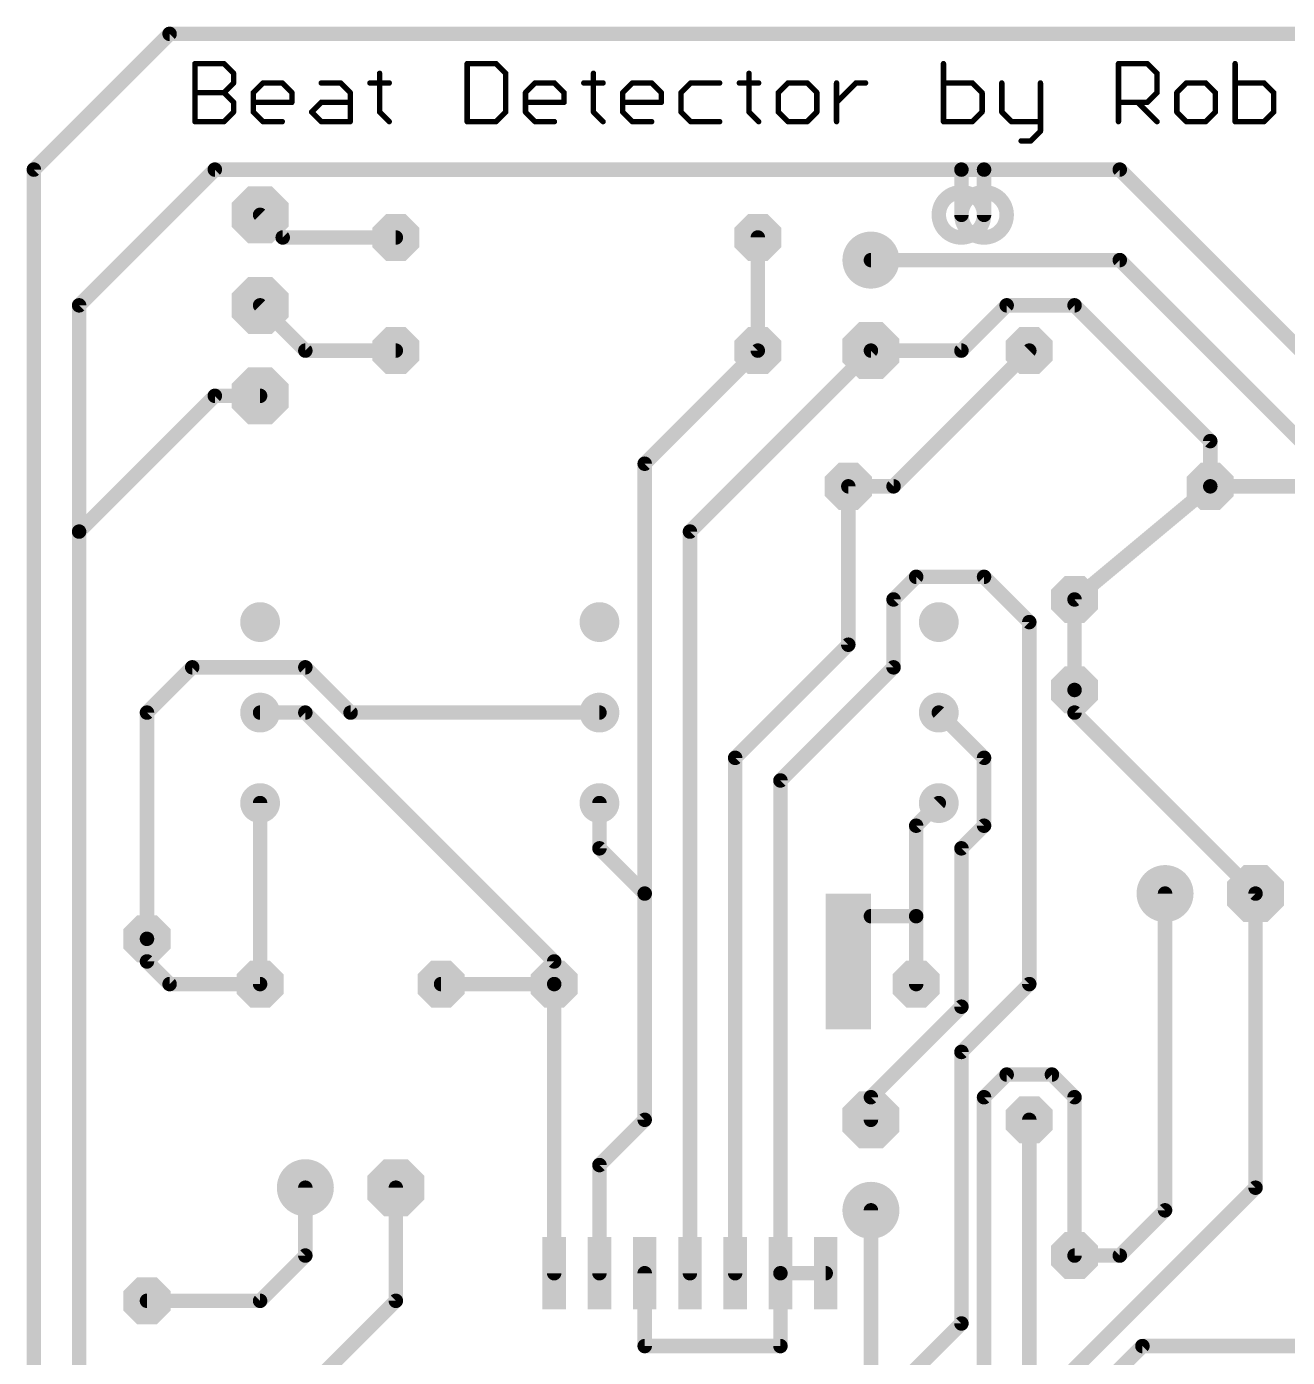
# Model space of a CAD drawing. Extents: x 30.3 to 96.7, y 25.2 to 89.1.
# Drawn here: x 30.28 to 65.66, y 51.75 to 89.1 of the extents above; entities that cross this region are included whole.
import ezdxf

# ---------------------------------------------------------------- set-up
doc = ezdxf.new("R2010")
doc.units = 0
doc.layers.add('1', color=14, linetype='CONTINUOUS')
doc.layers.add('17', color=94, linetype='CONTINUOUS')

# ---------------------------------------------------------------- blocks, each defined once
blk = doc.blocks.new('RECT')
blk.add_solid([(-0.5, -0.5), (0.5, -0.5), (-0.5, 0.5), (0.5, 0.5)])
blk = doc.blocks.new('ROUNDP')
at = {"const_width": 0.5}
blk.add_lwpolyline([(0, -0.25, 1), (0, 0.25, 1), (0, -0.25)], format="xyb", dxfattribs=at)
blk = doc.blocks.new('OCTAGONP')
at = {"const_width": 0.5}
blk.add_lwpolyline([(-0.25, -0.1036), (-0.25, 0.1036), (-0.1036, 0.25), (0.1036, 0.25), (0.25, 0.1036), (0.25, -0.1036), (0.1036, -0.25), (-0.1036, -0.25), (-0.25, -0.1036), (-0.25, 0.1036)], dxfattribs=at)

msp = doc.modelspace()

# ---------------------------------------------------------------- linework, layer by layer
at = {"layer": '1'}
for points, const_width in [([(30.48, 85.09), (34.29, 88.9)], 0.4064), ([(73.66, 88.9), (34.29, 88.9)], 0.4064), ([(35.0012, 86.4362), (35.0012, 88.0632)], 0.1524), ([(35.0012, 88.0632), (35.8147, 88.0632)], 0.1524), ([(35.8147, 88.0632), (36.0859, 87.792)], 0.1524), ([(36.0859, 87.792), (36.0859, 87.5209)], 0.1524), ([(40.1838, 87.792), (40.1838, 86.7074)], 0.1524), ([(42.6413, 88.0632), (42.6413, 86.4362)], 0.1524), ([(43.4548, 88.0632), (42.6413, 88.0632)], 0.1524), ([(43.7259, 87.792), (43.4548, 88.0632)], 0.1524), ([(43.7259, 86.7074), (43.7259, 87.792)], 0.1524), ([(46.1867, 87.792), (46.1867, 86.7074)], 0.1524), ([(50.5525, 87.792), (50.5525, 86.7074)], 0.1524), ([(56.0114, 88.0632), (56.0114, 86.4362)], 0.1524), ([(60.9228, 86.4362), (60.9228, 88.0632)], 0.1524), ([(60.9228, 88.0632), (61.7363, 88.0632)], 0.1524), ([(61.7363, 88.0632), (62.0075, 87.792)], 0.1524), ([(62.0075, 87.792), (62.0075, 87.2497)], 0.1524), ([(64.1972, 88.0632), (64.1972, 86.4362)], 0.1524), ([(36.0859, 87.5209), (35.8147, 87.2497)], 0.1524), ([(36.6384, 87.2497), (36.9095, 87.5209)], 0.1524), ([(36.9095, 87.5209), (37.4519, 87.5209)], 0.1524), ([(37.4519, 87.5209), (37.723, 87.2497)], 0.1524), ([(38.5467, 87.5209), (39.089, 87.5209)], 0.1524), ([(39.089, 87.5209), (39.3602, 87.2497)], 0.1524), ([(39.9127, 87.5209), (40.455, 87.5209)], 0.1524), ([(44.2784, 87.2497), (44.5496, 87.5209)], 0.1524), ([(44.5496, 87.5209), (45.0919, 87.5209)], 0.1524), ([(45.0919, 87.5209), (45.3631, 87.2497)], 0.1524), ([(45.9156, 87.5209), (46.4579, 87.5209)], 0.1524), ([(47.007, 87.2497), (47.2782, 87.5209)], 0.1524), ([(47.2782, 87.5209), (47.8205, 87.5209)], 0.1524), ([(47.8205, 87.5209), (48.0917, 87.2497)], 0.1524), ([(48.9153, 87.5209), (48.6442, 87.2497)], 0.1524), ([(49.7288, 87.5209), (48.9153, 87.5209)], 0.1524), ([(50.2813, 87.5209), (50.8237, 87.5209)], 0.1524), ([(51.6439, 87.5209), (51.3728, 87.2497)], 0.1524), ([(52.1863, 87.5209), (51.6439, 87.5209)], 0.1524), ([(52.4574, 87.2497), (52.1863, 87.5209)], 0.1524), ([(53.0099, 86.4362), (53.0099, 87.5209)], 0.1524), ([(53.0099, 86.9785), (53.5522, 87.5209)], 0.1524), ([(53.5522, 87.5209), (53.8234, 87.5209)], 0.1524), ([(56.8249, 87.5209), (56.0114, 87.5209)], 0.1524), ([(57.096, 87.2497), (56.8249, 87.5209)], 0.1524), ([(57.6485, 87.5209), (57.6485, 86.7074)], 0.1524), ([(58.7332, 87.5209), (58.7332, 86.165)], 0.1524), ([(62.8312, 87.5209), (62.56, 87.2497)], 0.1524), ([(63.3735, 87.5209), (62.8312, 87.5209)], 0.1524), ([(63.6447, 87.2497), (63.3735, 87.5209)], 0.1524), ([(65.0106, 87.5209), (64.1972, 87.5209)], 0.1524), ([(65.2818, 87.2497), (65.0106, 87.5209)], 0.1524), ([(35.0012, 87.2497), (35.8147, 87.2497)], 0.1524), ([(35.8147, 87.2497), (36.0859, 86.9785)], 0.1524), ([(36.0859, 86.9785), (36.0859, 86.7074)], 0.1524), ([(36.6384, 86.7074), (36.6384, 87.2497)], 0.1524), ([(37.723, 86.9785), (36.6384, 86.9785)], 0.1524), ([(37.723, 87.2497), (37.723, 86.9785)], 0.1524), ([(38.2755, 86.7074), (38.5467, 86.9785)], 0.1524), ([(38.5467, 86.9785), (39.3602, 86.9785)], 0.1524), ([(39.3602, 87.2497), (39.3602, 86.4362)], 0.1524), ([(44.2784, 86.7074), (44.2784, 87.2497)], 0.1524), ([(45.3631, 86.9785), (44.2784, 86.9785)], 0.1524), ([(45.3631, 87.2497), (45.3631, 86.9785)], 0.1524), ([(47.007, 86.7074), (47.007, 87.2497)], 0.1524), ([(48.0917, 86.9785), (47.007, 86.9785)], 0.1524), ([(48.0917, 87.2497), (48.0917, 86.9785)], 0.1524), ([(48.6442, 87.2497), (48.6442, 86.7074)], 0.1524), ([(51.3728, 87.2497), (51.3728, 86.7074)], 0.1524), ([(52.4574, 86.7074), (52.4574, 87.2497)], 0.1524), ([(57.096, 86.7074), (57.096, 87.2497)], 0.1524), ([(61.7363, 86.9785), (60.9228, 86.9785)], 0.1524), ([(61.4652, 86.9785), (62.0075, 86.4362)], 0.1524), ([(62.0075, 87.2497), (61.7363, 86.9785)], 0.1524), ([(62.56, 87.2497), (62.56, 86.7074)], 0.1524), ([(63.6447, 86.7074), (63.6447, 87.2497)], 0.1524), ([(65.2818, 86.7074), (65.2818, 87.2497)], 0.1524), ([(36.0859, 86.7074), (35.8147, 86.4362)], 0.1524), ([(36.9095, 86.4362), (36.6384, 86.7074)], 0.1524), ([(38.5467, 86.4362), (38.2755, 86.7074)], 0.1524), ([(40.1838, 86.7074), (40.455, 86.4362)], 0.1524), ([(43.4548, 86.4362), (43.7259, 86.7074)], 0.1524), ([(44.5496, 86.4362), (44.2784, 86.7074)], 0.1524), ([(46.1867, 86.7074), (46.4579, 86.4362)], 0.1524), ([(47.2782, 86.4362), (47.007, 86.7074)], 0.1524), ([(48.6442, 86.7074), (48.9153, 86.4362)], 0.1524), ([(50.5525, 86.7074), (50.8237, 86.4362)], 0.1524), ([(51.3728, 86.7074), (51.6439, 86.4362)], 0.1524), ([(52.1863, 86.4362), (52.4574, 86.7074)], 0.1524), ([(56.8249, 86.4362), (57.096, 86.7074)], 0.1524), ([(57.6485, 86.7074), (57.9197, 86.4362)], 0.1524), ([(62.56, 86.7074), (62.8312, 86.4362)], 0.1524), ([(63.3735, 86.4362), (63.6447, 86.7074)], 0.1524), ([(65.0106, 86.4362), (65.2818, 86.7074)], 0.1524), ([(35.8147, 86.4362), (35.0012, 86.4362)], 0.1524), ([(37.4519, 86.4362), (36.9095, 86.4362)], 0.1524), ([(39.3602, 86.4362), (38.5467, 86.4362)], 0.1524), ([(42.6413, 86.4362), (43.4548, 86.4362)], 0.1524), ([(45.0919, 86.4362), (44.5496, 86.4362)], 0.1524), ([(47.8205, 86.4362), (47.2782, 86.4362)], 0.1524), ([(48.9153, 86.4362), (49.7288, 86.4362)], 0.1524), ([(51.6439, 86.4362), (52.1863, 86.4362)], 0.1524), ([(56.0114, 86.4362), (56.8249, 86.4362)], 0.1524), ([(57.9197, 86.4362), (58.7332, 86.4362)], 0.1524), ([(62.8312, 86.4362), (63.3735, 86.4362)], 0.1524), ([(64.1972, 86.4362), (65.0106, 86.4362)], 0.1524), ([(58.462, 85.8939), (58.1909, 85.8939)], 0.1524), ([(58.7332, 86.165), (58.462, 85.8939)], 0.1524), ([(30.48, 28.575), (30.48, 85.09)], 0.4064), ([(31.75, 81.28), (35.56, 85.09)], 0.4064), ([(35.56, 85.09), (56.515, 85.09)], 0.4064), ([(56.515, 85.09), (57.15, 85.09)], 0.4064), ([(56.515, 85.09), (56.515, 83.82)], 0.4064), ([(57.15, 85.09), (60.96, 85.09)], 0.4064), ([(57.15, 85.09), (57.15, 83.82)], 0.4064), ([(60.96, 85.09), (67.31, 78.74)], 0.4064), ([(37.465, 83.185), (36.83, 83.82)], 0.4064), ([(40.64, 83.185), (37.465, 83.185)], 0.4064), ([(50.8, 83.185), (50.8, 80.01)], 0.4064), ([(53.975, 82.55), (60.96, 82.55)], 0.4064), ([(60.96, 82.55), (66.04, 77.47)], 0.4064), ([(31.75, 74.93), (31.75, 81.28)], 0.4064), ([(38.1, 80.01), (36.83, 81.28)], 0.4064), ([(56.515, 80.01), (57.785, 81.28)], 0.4064), ([(57.785, 81.28), (59.69, 81.28)], 0.4064), ([(59.69, 81.28), (63.5, 77.47)], 0.4064), ([(40.64, 80.01), (38.1, 80.01)], 0.4064), ([(47.625, 76.835), (50.8, 80.01)], 0.4064), ([(53.975, 80.01), (48.895, 74.93)], 0.4064), ([(53.975, 80.01), (56.515, 80.01)], 0.4064), ([(58.42, 80.01), (54.61, 76.2)], 0.4064), ([(35.56, 78.74), (31.75, 74.93)], 0.4064), ([(36.83, 78.74), (35.56, 78.74)], 0.4064), ([(63.5, 77.47), (63.5, 76.2)], 0.4064), ([(47.625, 64.77), (47.625, 76.835)], 0.4064), ([(53.34, 76.2), (53.34, 71.755)], 0.4064), ([(54.61, 76.2), (53.34, 76.2)], 0.4064), ([(63.5, 76.2), (59.69, 73.025)], 0.4064), ([(71.12, 76.2), (63.5, 76.2)], 0.4064), ([(31.75, 48.26), (31.75, 74.93)], 0.4064), ([(48.895, 54.1147), (48.895, 74.93)], 0.4064), ([(55.245, 73.66), (54.61, 73.025)], 0.4064), ([(57.15, 73.66), (55.245, 73.66)], 0.4064), ([(58.42, 72.39), (57.15, 73.66)], 0.4064), ([(54.61, 73.025), (54.61, 71.12)], 0.4064), ([(59.69, 70.485), (59.69, 73.025)], 0.4064), ([(58.42, 62.23), (58.42, 72.39)], 0.4064), ([(53.34, 71.755), (50.165, 68.58)], 0.4064), ([(34.925, 71.12), (33.655, 69.85)], 0.4064), ([(38.1, 71.12), (34.925, 71.12)], 0.4064), ([(39.37, 69.85), (38.1, 71.12)], 0.4064), ([(54.61, 71.12), (51.435, 67.945)], 0.4064), ([(59.69, 70.485), (59.69, 69.85)], 0.4064), ([(33.655, 69.85), (33.655, 63.5)], 0.4064), ([(36.83, 69.85), (38.1, 69.85)], 0.4064), ([(38.1, 69.85), (45.085, 62.865)], 0.4064), ([(46.355, 69.85), (39.37, 69.85)], 0.4064), ([(57.15, 68.58), (55.88, 69.85)], 0.4064), ([(59.69, 69.85), (64.77, 64.77)], 0.4064), ([(50.165, 68.58), (50.165, 54.1147)], 0.4064), ([(57.15, 66.675), (57.15, 68.58)], 0.4064), ([(51.435, 54.1147), (51.435, 67.945)], 0.4064), ([(36.83, 67.31), (36.83, 62.23)], 0.4064), ([(46.355, 67.31), (46.355, 66.04)], 0.4064), ([(55.245, 66.675), (55.88, 67.31)], 0.4064), ([(55.245, 64.135), (55.245, 66.675)], 0.4064), ([(56.515, 66.04), (57.15, 66.675)], 0.4064), ([(46.355, 66.04), (47.625, 64.77)], 0.4064), ([(56.515, 61.595), (56.515, 66.04)], 0.4064), ([(47.625, 58.42), (47.625, 64.77)], 0.4064), ([(62.23, 55.88), (62.23, 64.77)], 0.4064), ([(64.77, 64.77), (64.77, 56.515)], 0.4064), ([(55.245, 64.135), (53.975, 64.135)], 0.4064), ([(55.245, 62.23), (55.245, 64.135)], 0.4064), ([(33.655, 63.5), (33.655, 62.865)], 0.4064), ([(33.655, 62.865), (34.29, 62.23)], 0.4064), ([(45.085, 62.865), (45.085, 62.23)], 0.4064), ([(34.29, 62.23), (36.83, 62.23)], 0.4064), ([(45.085, 62.23), (41.91, 62.23)], 0.4064), ([(45.085, 54.1147), (45.085, 62.23)], 0.4064), ([(56.515, 60.325), (58.42, 62.23)], 0.4064), ([(53.975, 59.055), (56.515, 61.595)], 0.4064), ([(56.515, 52.705), (56.515, 60.325)], 0.4064), ([(57.785, 59.69), (57.15, 59.055)], 0.4064), ([(59.055, 59.69), (57.785, 59.69)], 0.4064), ([(59.69, 59.055), (59.055, 59.69)], 0.4064), ([(53.975, 58.42), (53.975, 59.055)], 0.4064), ([(57.15, 59.055), (57.15, 51.435)], 0.4064), ([(59.69, 54.61), (59.69, 59.055)], 0.4064), ([(46.355, 57.15), (47.625, 58.42)], 0.4064), ([(58.42, 58.42), (58.42, 51.435)], 0.4064), ([(46.355, 54.1147), (46.355, 57.15)], 0.4064), ([(38.1, 56.515), (38.1, 54.61)], 0.4064), ([(40.64, 56.515), (40.64, 53.34)], 0.4064), ([(64.77, 56.515), (59.055, 50.8)], 0.4064), ([(53.975, 55.88), (53.975, 51.435)], 0.4064), ([(60.96, 54.61), (62.23, 55.88)], 0.4064), ([(38.1, 54.61), (36.83, 53.34)], 0.4064), ([(59.69, 54.61), (60.96, 54.61)], 0.4064), ([(47.625, 54.1147), (47.625, 52.07)], 0.4064), ([(51.435, 52.07), (51.435, 54.1147)], 0.4064), ([(51.435, 54.1147), (52.705, 54.1147)], 0.4064), ([(36.83, 53.34), (33.655, 53.34)], 0.4064), ([(40.64, 53.34), (38.1, 50.8)], 0.4064), ([(53.34, 49.53), (56.515, 52.705)], 0.4064), ([(47.625, 52.07), (51.435, 52.07)], 0.4064), ([(59.69, 50.165), (61.595, 52.07)], 0.4064), ([(61.595, 52.07), (68.58, 52.07)], 0.4064)]:
    msp.add_lwpolyline(points, dxfattribs=dict(at, const_width=const_width))
for points, const_width in [([(34.29, 89.0016, 1), (34.29, 88.7984)], 0.2032), ([(34.3618, 88.8282, 1), (34.2182, 88.9718)], 0.2032), ([(35.0393, 88.0632, 1), (34.9631, 88.0632)], 0.0762), ([(35.0012, 88.1013, 1), (35.0012, 88.0251)], 0.0762), ([(35.8416, 88.0901, 1), (35.7878, 88.0362)], 0.0762), ([(35.8147, 88.0251, 1), (35.8147, 88.1013)], 0.0762), ([(36.124, 87.792, 1), (36.0478, 87.792)], 0.0762), ([(36.0589, 87.7651, 1), (36.1128, 87.819)], 0.0762), ([(40.2219, 87.792, 1), (40.1457, 87.792)], 0.0762), ([(42.6794, 88.0632, 1), (42.6032, 88.0632)], 0.0762), ([(42.6413, 88.1013, 1), (42.6413, 88.0251)], 0.0762), ([(43.4817, 88.0901, 1), (43.4278, 88.0362)], 0.0762), ([(43.4548, 88.0251, 1), (43.4548, 88.1013)], 0.0762), ([(43.764, 87.792, 1), (43.6878, 87.792)], 0.0762), ([(43.699, 87.7651, 1), (43.7529, 87.819)], 0.0762), ([(46.2248, 87.792, 1), (46.1486, 87.792)], 0.0762), ([(50.5906, 87.792, 1), (50.5144, 87.792)], 0.0762), ([(56.0495, 88.0632, 1), (55.9733, 88.0632)], 0.0762), ([(60.9609, 88.0632, 1), (60.8847, 88.0632)], 0.0762), ([(60.9228, 88.1013, 1), (60.9228, 88.0251)], 0.0762), ([(61.7633, 88.0901, 1), (61.7094, 88.0362)], 0.0762), ([(61.7363, 88.0251, 1), (61.7363, 88.1013)], 0.0762), ([(62.0456, 87.792, 1), (61.9694, 87.792)], 0.0762), ([(61.9806, 87.7651, 1), (62.0344, 87.819)], 0.0762), ([(64.2353, 88.0632, 1), (64.1591, 88.0632)], 0.0762), ([(36.0478, 87.5209, 1), (36.124, 87.5209)], 0.0762), ([(36.1128, 87.4939, 1), (36.0589, 87.5478)], 0.0762), ([(36.9095, 87.559, 1), (36.9095, 87.4828)], 0.0762), ([(36.9365, 87.4939, 1), (36.8826, 87.5478)], 0.0762), ([(37.4788, 87.5478, 1), (37.4249, 87.4939)], 0.0762), ([(37.4519, 87.4828, 1), (37.4519, 87.559)], 0.0762), ([(38.5467, 87.559, 1), (38.5467, 87.4828)], 0.0762), ([(39.1159, 87.5478, 1), (39.0621, 87.4939)], 0.0762), ([(39.089, 87.4828, 1), (39.089, 87.559)], 0.0762), ([(39.9127, 87.559, 1), (39.9127, 87.4828)], 0.0762), ([(40.455, 87.4828, 1), (40.455, 87.559)], 0.0762), ([(44.5496, 87.559, 1), (44.5496, 87.4828)], 0.0762), ([(44.5765, 87.4939, 1), (44.5226, 87.5478)], 0.0762), ([(45.1189, 87.5478, 1), (45.065, 87.4939)], 0.0762), ([(45.0919, 87.4828, 1), (45.0919, 87.559)], 0.0762), ([(45.9156, 87.559, 1), (45.9156, 87.4828)], 0.0762), ([(46.4579, 87.4828, 1), (46.4579, 87.559)], 0.0762), ([(47.2782, 87.559, 1), (47.2782, 87.4828)], 0.0762), ([(47.3051, 87.4939, 1), (47.2512, 87.5478)], 0.0762), ([(47.8474, 87.5478, 1), (47.7936, 87.4939)], 0.0762), ([(47.8205, 87.4828, 1), (47.8205, 87.559)], 0.0762), ([(48.9153, 87.559, 1), (48.9153, 87.4828)], 0.0762), ([(48.9423, 87.4939, 1), (48.8884, 87.5478)], 0.0762), ([(49.7288, 87.4828, 1), (49.7288, 87.559)], 0.0762), ([(50.2813, 87.559, 1), (50.2813, 87.4828)], 0.0762), ([(50.8237, 87.4828, 1), (50.8237, 87.559)], 0.0762), ([(51.6439, 87.559, 1), (51.6439, 87.4828)], 0.0762), ([(51.6709, 87.4939, 1), (51.617, 87.5478)], 0.0762), ([(52.2132, 87.5478, 1), (52.1593, 87.4939)], 0.0762), ([(52.1863, 87.4828, 1), (52.1863, 87.559)], 0.0762), ([(53.048, 87.5209, 1), (52.9718, 87.5209)], 0.0762), ([(53.5522, 87.559, 1), (53.5522, 87.4828)], 0.0762), ([(53.5792, 87.4939, 1), (53.5253, 87.5478)], 0.0762), ([(53.8234, 87.4828, 1), (53.8234, 87.559)], 0.0762), ([(56.0114, 87.559, 1), (56.0114, 87.4828)], 0.0762), ([(56.8518, 87.5478, 1), (56.7979, 87.4939)], 0.0762), ([(56.8249, 87.4828, 1), (56.8249, 87.559)], 0.0762), ([(57.6866, 87.5209, 1), (57.6104, 87.5209)], 0.0762), ([(58.7713, 87.5209, 1), (58.6951, 87.5209)], 0.0762), ([(62.8312, 87.559, 1), (62.8312, 87.4828)], 0.0762), ([(62.8581, 87.4939, 1), (62.8042, 87.5478)], 0.0762), ([(63.4004, 87.5478, 1), (63.3465, 87.4939)], 0.0762), ([(63.3735, 87.4828, 1), (63.3735, 87.559)], 0.0762), ([(64.1972, 87.559, 1), (64.1972, 87.4828)], 0.0762), ([(65.0376, 87.5478, 1), (64.9837, 87.4939)], 0.0762), ([(65.0106, 87.4828, 1), (65.0106, 87.559)], 0.0762), ([(35.0012, 87.2878, 1), (35.0012, 87.2116)], 0.0762), ([(35.8416, 87.2766, 1), (35.7878, 87.2228)], 0.0762), ([(35.7878, 87.2766, 1), (35.8416, 87.2228)], 0.0762), ([(35.8147, 87.2116, 1), (35.8147, 87.2878)], 0.0762), ([(36.124, 86.9785, 1), (36.0478, 86.9785)], 0.0762), ([(36.0589, 86.9516, 1), (36.1128, 87.0055)], 0.0762), ([(36.6765, 87.2497, 1), (36.6003, 87.2497)], 0.0762), ([(36.6114, 87.2766, 1), (36.6653, 87.2228)], 0.0762), ([(36.6384, 87.0166, 1), (36.6384, 86.9404)], 0.0762), ([(37.7611, 87.2497, 1), (37.6849, 87.2497)], 0.0762), ([(37.6961, 87.2228, 1), (37.75, 87.2766)], 0.0762), ([(37.723, 86.9404, 1), (37.723, 87.0166)], 0.0762), ([(38.5467, 87.0166, 1), (38.5467, 86.9404)], 0.0762), ([(38.5736, 86.9516, 1), (38.5197, 87.0055)], 0.0762), ([(39.3983, 87.2497, 1), (39.3221, 87.2497)], 0.0762), ([(39.3332, 87.2228, 1), (39.3871, 87.2766)], 0.0762), ([(39.3602, 86.9404, 1), (39.3602, 87.0166)], 0.0762), ([(44.3165, 87.2497, 1), (44.2403, 87.2497)], 0.0762), ([(44.2784, 87.0166, 1), (44.2784, 86.9404)], 0.0762), ([(44.2515, 87.2766, 1), (44.3054, 87.2228)], 0.0762), ([(45.4012, 87.2497, 1), (45.325, 87.2497)], 0.0762), ([(45.3361, 87.2228, 1), (45.39, 87.2766)], 0.0762), ([(45.3631, 86.9404, 1), (45.3631, 87.0166)], 0.0762), ([(47.0451, 87.2497, 1), (46.9689, 87.2497)], 0.0762), ([(47.007, 87.0166, 1), (47.007, 86.9404)], 0.0762), ([(46.9801, 87.2766, 1), (47.034, 87.2228)], 0.0762), ([(48.1298, 87.2497, 1), (48.0536, 87.2497)], 0.0762), ([(48.0647, 87.2228, 1), (48.1186, 87.2766)], 0.0762), ([(48.0917, 86.9404, 1), (48.0917, 87.0166)], 0.0762), ([(48.6823, 87.2497, 1), (48.6061, 87.2497)], 0.0762), ([(48.6172, 87.2766, 1), (48.6711, 87.2228)], 0.0762), ([(51.4109, 87.2497, 1), (51.3347, 87.2497)], 0.0762), ([(51.3458, 87.2766, 1), (51.3997, 87.2228)], 0.0762), ([(52.4955, 87.2497, 1), (52.4193, 87.2497)], 0.0762), ([(52.4305, 87.2228, 1), (52.4844, 87.2766)], 0.0762), ([(52.983, 87.0055, 1), (53.0369, 86.9516)], 0.0762), ([(57.1341, 87.2497, 1), (57.0579, 87.2497)], 0.0762), ([(57.0691, 87.2228, 1), (57.123, 87.2766)], 0.0762), ([(60.9228, 87.0166, 1), (60.9228, 86.9404)], 0.0762), ([(61.4921, 87.0055, 1), (61.4382, 86.9516)], 0.0762), ([(61.7094, 87.0055, 1), (61.7633, 86.9516)], 0.0762), ([(61.7363, 86.9404, 1), (61.7363, 87.0166)], 0.0762), ([(61.9694, 87.2497, 1), (62.0456, 87.2497)], 0.0762), ([(62.0344, 87.2228, 1), (61.9806, 87.2766)], 0.0762), ([(62.5981, 87.2497, 1), (62.5219, 87.2497)], 0.0762), ([(62.5331, 87.2766, 1), (62.5869, 87.2228)], 0.0762), ([(63.6828, 87.2497, 1), (63.6066, 87.2497)], 0.0762), ([(63.6177, 87.2228, 1), (63.6716, 87.2766)], 0.0762), ([(65.3199, 87.2497, 1), (65.2437, 87.2497)], 0.0762), ([(65.2549, 87.2228, 1), (65.3088, 87.2766)], 0.0762), ([(36.0478, 86.7074, 1), (36.124, 86.7074)], 0.0762), ([(36.1128, 86.6804, 1), (36.0589, 86.7343)], 0.0762), ([(36.6653, 86.7343, 1), (36.6114, 86.6804)], 0.0762), ([(36.6003, 86.7074, 1), (36.6765, 86.7074)], 0.0762), ([(37.6849, 86.9785, 1), (37.7611, 86.9785)], 0.0762), ([(38.3025, 86.7343, 1), (38.2486, 86.6804)], 0.0762), ([(38.2486, 86.7343, 1), (38.3025, 86.6804)], 0.0762), ([(40.2108, 86.7343, 1), (40.1569, 86.6804)], 0.0762), ([(40.1457, 86.7074, 1), (40.2219, 86.7074)], 0.0762), ([(43.6878, 86.7074, 1), (43.764, 86.7074)], 0.0762), ([(43.7529, 86.6804, 1), (43.699, 86.7343)], 0.0762), ([(44.3054, 86.7343, 1), (44.2515, 86.6804)], 0.0762), ([(44.2403, 86.7074, 1), (44.3165, 86.7074)], 0.0762), ([(45.325, 86.9785, 1), (45.4012, 86.9785)], 0.0762), ([(46.2137, 86.7343, 1), (46.1598, 86.6804)], 0.0762), ([(46.1486, 86.7074, 1), (46.2248, 86.7074)], 0.0762), ([(47.034, 86.7343, 1), (46.9801, 86.6804)], 0.0762), ([(46.9689, 86.7074, 1), (47.0451, 86.7074)], 0.0762), ([(48.0536, 86.9785, 1), (48.1298, 86.9785)], 0.0762), ([(48.6711, 86.7343, 1), (48.6172, 86.6804)], 0.0762), ([(48.6061, 86.7074, 1), (48.6823, 86.7074)], 0.0762), ([(50.5794, 86.7343, 1), (50.5255, 86.6804)], 0.0762), ([(50.5144, 86.7074, 1), (50.5906, 86.7074)], 0.0762), ([(51.3997, 86.7343, 1), (51.3458, 86.6804)], 0.0762), ([(51.3347, 86.7074, 1), (51.4109, 86.7074)], 0.0762), ([(52.4193, 86.7074, 1), (52.4955, 86.7074)], 0.0762), ([(52.4844, 86.6804, 1), (52.4305, 86.7343)], 0.0762), ([(57.0579, 86.7074, 1), (57.1341, 86.7074)], 0.0762), ([(57.123, 86.6804, 1), (57.0691, 86.7343)], 0.0762), ([(57.6755, 86.7343, 1), (57.6216, 86.6804)], 0.0762), ([(57.6104, 86.7074, 1), (57.6866, 86.7074)], 0.0762), ([(62.5869, 86.7343, 1), (62.5331, 86.6804)], 0.0762), ([(62.5219, 86.7074, 1), (62.5981, 86.7074)], 0.0762), ([(63.6066, 86.7074, 1), (63.6828, 86.7074)], 0.0762), ([(63.6716, 86.6804, 1), (63.6177, 86.7343)], 0.0762), ([(65.2437, 86.7074, 1), (65.3199, 86.7074)], 0.0762), ([(65.3088, 86.6804, 1), (65.2549, 86.7343)], 0.0762), ([(35.0012, 86.4743, 1), (35.0012, 86.3981)], 0.0762), ([(34.9631, 86.4362, 1), (35.0393, 86.4362)], 0.0762), ([(35.7878, 86.4631, 1), (35.8416, 86.4093)], 0.0762), ([(35.8147, 86.3981, 1), (35.8147, 86.4743)], 0.0762), ([(36.9095, 86.4743, 1), (36.9095, 86.3981)], 0.0762), ([(36.8826, 86.4093, 1), (36.9365, 86.4631)], 0.0762), ([(37.4519, 86.3981, 1), (37.4519, 86.4743)], 0.0762), ([(38.5467, 86.4743, 1), (38.5467, 86.3981)], 0.0762), ([(38.5197, 86.4093, 1), (38.5736, 86.4631)], 0.0762), ([(39.3221, 86.4362, 1), (39.3983, 86.4362)], 0.0762), ([(39.3602, 86.3981, 1), (39.3602, 86.4743)], 0.0762), ([(40.4281, 86.4093, 1), (40.4819, 86.4631)], 0.0762), ([(42.6413, 86.4743, 1), (42.6413, 86.3981)], 0.0762), ([(42.6032, 86.4362, 1), (42.6794, 86.4362)], 0.0762), ([(43.4278, 86.4631, 1), (43.4817, 86.4093)], 0.0762), ([(43.4548, 86.3981, 1), (43.4548, 86.4743)], 0.0762), ([(44.5496, 86.4743, 1), (44.5496, 86.3981)], 0.0762), ([(44.5226, 86.4093, 1), (44.5765, 86.4631)], 0.0762), ([(45.0919, 86.3981, 1), (45.0919, 86.4743)], 0.0762), ([(46.431, 86.4093, 1), (46.4848, 86.4631)], 0.0762), ([(47.2782, 86.4743, 1), (47.2782, 86.3981)], 0.0762), ([(47.2512, 86.4093, 1), (47.3051, 86.4631)], 0.0762), ([(47.8205, 86.3981, 1), (47.8205, 86.4743)], 0.0762), ([(48.9153, 86.4743, 1), (48.9153, 86.3981)], 0.0762), ([(48.8884, 86.4093, 1), (48.9423, 86.4631)], 0.0762), ([(49.7288, 86.3981, 1), (49.7288, 86.4743)], 0.0762), ([(50.7967, 86.4093, 1), (50.8506, 86.4631)], 0.0762), ([(51.6439, 86.4743, 1), (51.6439, 86.3981)], 0.0762), ([(51.617, 86.4093, 1), (51.6709, 86.4631)], 0.0762), ([(52.1593, 86.4631, 1), (52.2132, 86.4093)], 0.0762), ([(52.1863, 86.3981, 1), (52.1863, 86.4743)], 0.0762), ([(52.9718, 86.4362, 1), (53.048, 86.4362)], 0.0762), ([(56.0114, 86.4743, 1), (56.0114, 86.3981)], 0.0762), ([(55.9733, 86.4362, 1), (56.0495, 86.4362)], 0.0762), ([(56.7979, 86.4631, 1), (56.8518, 86.4093)], 0.0762), ([(56.8249, 86.3981, 1), (56.8249, 86.4743)], 0.0762), ([(57.9197, 86.4743, 1), (57.9197, 86.3981)], 0.0762), ([(57.8927, 86.4093, 1), (57.9466, 86.4631)], 0.0762), ([(58.7332, 86.3981, 1), (58.7332, 86.4743)], 0.0762), ([(60.8847, 86.4362, 1), (60.9609, 86.4362)], 0.0762), ([(61.9806, 86.4093, 1), (62.0344, 86.4631)], 0.0762), ([(62.8312, 86.4743, 1), (62.8312, 86.3981)], 0.0762), ([(62.8042, 86.4093, 1), (62.8581, 86.4631)], 0.0762), ([(63.3466, 86.4631, 1), (63.4004, 86.4093)], 0.0762), ([(63.3735, 86.3981, 1), (63.3735, 86.4743)], 0.0762), ([(64.1972, 86.4743, 1), (64.1972, 86.3981)], 0.0762), ([(64.1591, 86.4362, 1), (64.2353, 86.4362)], 0.0762), ([(64.9837, 86.4631, 1), (65.0376, 86.4093)], 0.0762), ([(65.0106, 86.3981, 1), (65.0106, 86.4743)], 0.0762), ([(58.1909, 85.932, 1), (58.1909, 85.8558)], 0.0762), ([(58.4351, 85.9208, 1), (58.489, 85.8669)], 0.0762), ([(58.462, 85.8558, 1), (58.462, 85.932)], 0.0762), ([(58.6951, 86.165, 1), (58.7713, 86.165)], 0.0762), ([(58.7601, 86.1381, 1), (58.7062, 86.192)], 0.0762), ([(30.5816, 85.09, 1), (30.3784, 85.09)], 0.2032), ([(30.4082, 85.1618, 1), (30.5518, 85.0182)], 0.2032), ([(35.56, 85.1916, 1), (35.56, 84.9884)], 0.2032), ([(35.6318, 85.0182, 1), (35.4882, 85.1618)], 0.2032), ([(56.515, 85.1916, 1), (56.515, 84.9884)], 0.2032), ([(56.6166, 85.09, 1), (56.4134, 85.09)], 0.2032), ([(56.515, 84.9884, 1), (56.515, 85.1916)], 0.2032), ([(57.15, 85.1916, 1), (57.15, 84.9884)], 0.2032), ([(57.2516, 85.09, 1), (57.0484, 85.09)], 0.2032), ([(57.15, 84.9884, 1), (57.15, 85.1916)], 0.2032), ([(61.0318, 85.1618, 1), (60.8882, 85.0182)], 0.2032), ([(60.96, 84.9884, 1), (60.96, 85.1916)], 0.2032), ([(56.515, 83.185, 1), (56.515, 84.455, 1), (56.515, 83.185)], 0.4064), ([(57.15, 83.185, 1), (57.15, 84.455, 1), (57.15, 83.185)], 0.4064), ([(36.9018, 83.8918, 1), (36.7582, 83.7482)], 0.2032), ([(56.4134, 83.82, 1), (56.6166, 83.82)], 0.2032), ([(57.0484, 83.82, 1), (57.2516, 83.82)], 0.2032), ([(37.465, 83.2866, 1), (37.465, 83.0834)], 0.2032), ([(37.3932, 83.1132, 1), (37.5368, 83.2568)], 0.2032), ([(40.64, 83.0834, 1), (40.64, 83.2866)], 0.2032), ([(50.9016, 83.185, 1), (50.6984, 83.185)], 0.2032), ([(53.975, 82.6516, 1), (53.975, 82.4484)], 0.2032), ([(61.0318, 82.6218, 1), (60.8882, 82.4782)], 0.2032), ([(60.96, 82.4484, 1), (60.96, 82.6516)], 0.2032), ([(31.8516, 81.28, 1), (31.6484, 81.28)], 0.2032), ([(31.6782, 81.3518, 1), (31.8218, 81.2082)], 0.2032), ([(36.9018, 81.3518, 1), (36.7582, 81.2082)], 0.2032), ([(57.785, 81.3816, 1), (57.785, 81.1784)], 0.2032), ([(57.8568, 81.2082, 1), (57.7132, 81.3518)], 0.2032), ([(59.7618, 81.3518, 1), (59.6182, 81.2082)], 0.2032), ([(59.69, 81.1784, 1), (59.69, 81.3816)], 0.2032), ([(38.1, 80.1116, 1), (38.1, 79.9084)], 0.2032), ([(38.0282, 79.9382, 1), (38.1718, 80.0818)], 0.2032), ([(40.64, 79.9084, 1), (40.64, 80.1116)], 0.2032), ([(50.6984, 80.01, 1), (50.9016, 80.01)], 0.2032), ([(50.8718, 79.9382, 1), (50.7282, 80.0818)], 0.2032), ([(53.975, 80.1116, 1), (53.975, 79.9084)], 0.2032), ([(54.0468, 79.9382, 1), (53.9032, 80.0818)], 0.2032), ([(56.4432, 80.0818, 1), (56.5868, 79.9382)], 0.2032), ([(56.515, 79.9084, 1), (56.515, 80.1116)], 0.2032), ([(58.4918, 79.9382, 1), (58.3482, 80.0818)], 0.2032), ([(35.56, 78.8416, 1), (35.56, 78.6384)], 0.2032), ([(35.6318, 78.6682, 1), (35.4882, 78.8118)], 0.2032), ([(36.83, 78.6384, 1), (36.83, 78.8416)], 0.2032), ([(63.6016, 77.47, 1), (63.3984, 77.47)], 0.2032), ([(63.4282, 77.3982, 1), (63.5718, 77.5418)], 0.2032), ([(47.7266, 76.835, 1), (47.5234, 76.835)], 0.2032), ([(47.5532, 76.9068, 1), (47.6968, 76.7632)], 0.2032), ([(53.4416, 76.2, 1), (53.2384, 76.2)], 0.2032), ([(53.34, 76.3016, 1), (53.34, 76.0984)], 0.2032), ([(54.5382, 76.2718, 1), (54.6818, 76.1282)], 0.2032), ([(54.61, 76.0984, 1), (54.61, 76.3016)], 0.2032), ([(63.5, 76.3016, 1), (63.5, 76.0984)], 0.2032), ([(63.3984, 76.2, 1), (63.6016, 76.2)], 0.2032), ([(63.565, 76.1219, 1), (63.435, 76.2781)], 0.2032), ([(31.8516, 74.93, 1), (31.6484, 74.93)], 0.2032), ([(31.6782, 75.0018, 1), (31.8218, 74.8582)], 0.2032), ([(48.9966, 74.93, 1), (48.7934, 74.93)], 0.2032), ([(48.8232, 75.0018, 1), (48.9668, 74.8582)], 0.2032), ([(31.6484, 74.93, 1), (31.8516, 74.93)], 0.2032), ([(55.245, 73.7616, 1), (55.245, 73.5584)], 0.2032), ([(55.3168, 73.5882, 1), (55.1732, 73.7318)], 0.2032), ([(57.2218, 73.7318, 1), (57.0782, 73.5882)], 0.2032), ([(57.15, 73.5584, 1), (57.15, 73.7616)], 0.2032), ([(54.7116, 73.025, 1), (54.5084, 73.025)], 0.2032), ([(59.7916, 73.025, 1), (59.5884, 73.025)], 0.2032), ([(54.5382, 73.0968, 1), (54.6818, 72.9532)], 0.2032), ([(59.625, 73.1031, 1), (59.755, 72.9469)], 0.2032), ([(58.5216, 72.39, 1), (58.3184, 72.39)], 0.2032), ([(58.3482, 72.3182, 1), (58.4918, 72.4618)], 0.2032), ([(53.2384, 71.755, 1), (53.4416, 71.755)], 0.2032), ([(53.4118, 71.6832, 1), (53.2682, 71.8268)], 0.2032), ([(34.925, 71.2216, 1), (34.925, 71.0184)], 0.2032), ([(34.9968, 71.0482, 1), (34.8532, 71.1918)], 0.2032), ([(38.1718, 71.1918, 1), (38.0282, 71.0482)], 0.2032), ([(38.1, 71.0184, 1), (38.1, 71.2216)], 0.2032), ([(54.5084, 71.12, 1), (54.7116, 71.12)], 0.2032), ([(54.6818, 71.0482, 1), (54.5382, 71.1918)], 0.2032), ([(59.7916, 70.485, 1), (59.5884, 70.485)], 0.2032), ([(59.5884, 70.485, 1), (59.7916, 70.485)], 0.2032), ([(33.7566, 69.85, 1), (33.5534, 69.85)], 0.2032), ([(33.5832, 69.9218, 1), (33.7268, 69.7782)], 0.2032), ([(36.83, 69.9516, 1), (36.83, 69.7484)], 0.2032), ([(38.1718, 69.9218, 1), (38.0282, 69.7782)], 0.2032), ([(38.1, 69.7484, 1), (38.1, 69.9516)], 0.2032), ([(39.37, 69.9516, 1), (39.37, 69.7484)], 0.2032), ([(39.2982, 69.7782, 1), (39.4418, 69.9218)], 0.2032), ([(46.355, 69.7484, 1), (46.355, 69.9516)], 0.2032), ([(55.9518, 69.9218, 1), (55.8082, 69.7782)], 0.2032), ([(59.5884, 69.85, 1), (59.7916, 69.85)], 0.2032), ([(59.7618, 69.9218, 1), (59.6182, 69.7782)], 0.2032), ([(50.2666, 68.58, 1), (50.0634, 68.58)], 0.2032), ([(50.0932, 68.6518, 1), (50.2368, 68.5082)], 0.2032), ([(57.2516, 68.58, 1), (57.0484, 68.58)], 0.2032), ([(57.0782, 68.5082, 1), (57.2218, 68.6518)], 0.2032), ([(51.5366, 67.945, 1), (51.3334, 67.945)], 0.2032), ([(51.3632, 68.0168, 1), (51.5068, 67.8732)], 0.2032), ([(36.9316, 67.31, 1), (36.7284, 67.31)], 0.2032), ([(46.4566, 67.31, 1), (46.2534, 67.31)], 0.2032), ([(55.9518, 67.2382, 1), (55.8082, 67.3818)], 0.2032), ([(55.3466, 66.675, 1), (55.1434, 66.675)], 0.2032), ([(57.2218, 66.6032, 1), (57.0782, 66.7468)], 0.2032), ([(55.1732, 66.7468, 1), (55.3168, 66.6032)], 0.2032), ([(57.0484, 66.675, 1), (57.2516, 66.675)], 0.2032), ([(46.2534, 66.04, 1), (46.4566, 66.04)], 0.2032), ([(46.4268, 66.1118, 1), (46.2832, 65.9682)], 0.2032), ([(56.6166, 66.04, 1), (56.4134, 66.04)], 0.2032), ([(56.4432, 66.1118, 1), (56.5868, 65.9682)], 0.2032), ([(47.7266, 64.77, 1), (47.5234, 64.77)], 0.2032), ([(47.5234, 64.77, 1), (47.7266, 64.77)], 0.2032), ([(47.5532, 64.6982, 1), (47.6968, 64.8418)], 0.2032), ([(62.3316, 64.77, 1), (62.1284, 64.77)], 0.2032), ([(64.8716, 64.77, 1), (64.6684, 64.77)], 0.2032), ([(64.6982, 64.6982, 1), (64.8418, 64.8418)], 0.2032), ([(53.975, 64.2366, 1), (53.975, 64.0334)], 0.2032), ([(55.3466, 64.135, 1), (55.1434, 64.135)], 0.2032), ([(55.245, 64.0334, 1), (55.245, 64.2366)], 0.2032), ([(55.1434, 64.135, 1), (55.3466, 64.135)], 0.2032), ([(33.7566, 63.5, 1), (33.5534, 63.5)], 0.2032), ([(33.5534, 63.5, 1), (33.7566, 63.5)], 0.2032), ([(33.5534, 62.865, 1), (33.7566, 62.865)], 0.2032), ([(33.7268, 62.9368, 1), (33.5832, 62.7932)], 0.2032), ([(45.1866, 62.865, 1), (44.9834, 62.865)], 0.2032), ([(45.0132, 62.7932, 1), (45.1568, 62.9368)], 0.2032), ([(34.29, 62.3316, 1), (34.29, 62.1284)], 0.2032), ([(34.2182, 62.1582, 1), (34.3618, 62.3018)], 0.2032), ([(36.83, 62.1284, 1), (36.83, 62.3316)], 0.2032), ([(41.91, 62.3316, 1), (41.91, 62.1284)], 0.2032), ([(45.1866, 62.23, 1), (44.9834, 62.23)], 0.2032), ([(45.085, 62.1284, 1), (45.085, 62.3316)], 0.2032), ([(58.4918, 62.1582, 1), (58.3482, 62.3018)], 0.2032), ([(36.7284, 62.23, 1), (36.9316, 62.23)], 0.2032), ([(44.9834, 62.23, 1), (45.1866, 62.23)], 0.2032), ([(55.1434, 62.23, 1), (55.3466, 62.23)], 0.2032), ([(58.3184, 62.23, 1), (58.5216, 62.23)], 0.2032), ([(56.4134, 61.595, 1), (56.6166, 61.595)], 0.2032), ([(56.5868, 61.5232, 1), (56.4432, 61.6668)], 0.2032), ([(56.6166, 60.325, 1), (56.4134, 60.325)], 0.2032), ([(56.4432, 60.3968, 1), (56.5868, 60.2532)], 0.2032), ([(57.785, 59.7916, 1), (57.785, 59.5884)], 0.2032), ([(57.8568, 59.6182, 1), (57.7132, 59.7618)], 0.2032), ([(59.1268, 59.7618, 1), (58.9832, 59.6182)], 0.2032), ([(59.055, 59.5884, 1), (59.055, 59.7916)], 0.2032), ([(54.0766, 59.055, 1), (53.8734, 59.055)], 0.2032), ([(53.9032, 59.1268, 1), (54.0468, 58.9832)], 0.2032), ([(57.2516, 59.055, 1), (57.0484, 59.055)], 0.2032), ([(57.0782, 59.1268, 1), (57.2218, 58.9832)], 0.2032), ([(59.7916, 59.055, 1), (59.5884, 59.055)], 0.2032), ([(59.6182, 58.9832, 1), (59.7618, 59.1268)], 0.2032), ([(47.5234, 58.42, 1), (47.7266, 58.42)], 0.2032), ([(47.6968, 58.3482, 1), (47.5532, 58.4918)], 0.2032), ([(53.8734, 58.42, 1), (54.0766, 58.42)], 0.2032), ([(58.5216, 58.42, 1), (58.3184, 58.42)], 0.2032), ([(46.4566, 57.15, 1), (46.2534, 57.15)], 0.2032), ([(46.2832, 57.2218, 1), (46.4268, 57.0782)], 0.2032), ([(38.2016, 56.515, 1), (37.9984, 56.515)], 0.2032), ([(40.7416, 56.515, 1), (40.5384, 56.515)], 0.2032), ([(64.6684, 56.515, 1), (64.8716, 56.515)], 0.2032), ([(64.8418, 56.4432, 1), (64.6982, 56.5868)], 0.2032), ([(54.0766, 55.88, 1), (53.8734, 55.88)], 0.2032), ([(62.3018, 55.8082, 1), (62.1582, 55.9518)], 0.2032), ([(62.1284, 55.88, 1), (62.3316, 55.88)], 0.2032), ([(37.9984, 54.61, 1), (38.2016, 54.61)], 0.2032), ([(38.1718, 54.5382, 1), (38.0282, 54.6818)], 0.2032), ([(59.69, 54.7116, 1), (59.69, 54.5084)], 0.2032), ([(59.5884, 54.61, 1), (59.7916, 54.61)], 0.2032), ([(60.8882, 54.6818, 1), (61.0318, 54.5382)], 0.2032), ([(60.96, 54.5084, 1), (60.96, 54.7116)], 0.2032), ([(44.9834, 54.1147, 1), (45.1866, 54.1147)], 0.2032), ([(46.2534, 54.1147, 1), (46.4566, 54.1147)], 0.2032), ([(47.7266, 54.1147, 1), (47.5234, 54.1147)], 0.2032), ([(48.7934, 54.1147, 1), (48.9966, 54.1147)], 0.2032), ([(50.0634, 54.1147, 1), (50.2666, 54.1147)], 0.2032), ([(51.5366, 54.1147, 1), (51.3334, 54.1147)], 0.2032), ([(51.435, 54.2163, 1), (51.435, 54.0131)], 0.2032), ([(51.3334, 54.1147, 1), (51.5366, 54.1147)], 0.2032), ([(52.705, 54.0131, 1), (52.705, 54.2163)], 0.2032), ([(33.655, 53.4416, 1), (33.655, 53.2384)], 0.2032), ([(36.7582, 53.4118, 1), (36.9018, 53.2682)], 0.2032), ([(36.83, 53.2384, 1), (36.83, 53.4416)], 0.2032), ([(40.5384, 53.34, 1), (40.7416, 53.34)], 0.2032), ([(40.7118, 53.2682, 1), (40.5682, 53.4118)], 0.2032), ([(56.4134, 52.705, 1), (56.6166, 52.705)], 0.2032), ([(56.5868, 52.6332, 1), (56.4432, 52.7768)], 0.2032), ([(47.625, 52.1716, 1), (47.625, 51.9684)], 0.2032), ([(47.5234, 52.07, 1), (47.7266, 52.07)], 0.2032), ([(51.3334, 52.07, 1), (51.5366, 52.07)], 0.2032), ([(51.435, 51.9684, 1), (51.435, 52.1716)], 0.2032), ([(61.595, 52.1716, 1), (61.595, 51.9684)], 0.2032), ([(61.6668, 51.9982, 1), (61.5232, 52.1418)], 0.2032)]:
    msp.add_lwpolyline(points, format="xyb", dxfattribs=dict(at, const_width=const_width))

# ---------------------------------------------------------------- block references
for p, xscale, yscale in [((53.34, 62.865), 1.27, 3.81), ((45.085, 54.1147), 0.6604, 2.032), ((46.355, 54.1147), 0.6604, 2.032), ((47.625, 54.1147), 0.6604, 2.032), ((48.895, 54.1147), 0.6604, 2.032), ((50.165, 54.1147), 0.6604, 2.032), ((51.435, 54.1147), 0.6604, 2.032), ((52.705, 54.1147), 0.6604, 2.032)]:
    msp.add_blockref('RECT', p, dxfattribs=dict(at, xscale=xscale, yscale=yscale))
at = {"layer": '17'}
for name, p, xscale, yscale in [('OCTAGONP', (36.83, 83.82), 1.6002, 1.6002), ('OCTAGONP', (40.64, 83.185), 1.3208, 1.3208), ('OCTAGONP', (50.8, 83.185), 1.3208, 1.3208), ('OCTAGONP', (36.83, 81.28), 1.6002, 1.6002), ('OCTAGONP', (40.64, 80.01), 1.3208, 1.3208), ('OCTAGONP', (50.8, 80.01), 1.3208, 1.3208), ('OCTAGONP', (58.42, 80.01), 1.3208, 1.3208), ('OCTAGONP', (36.83, 78.74), 1.6002, 1.6002), ('OCTAGONP', (59.69, 73.025), 1.3208, 1.3208), ('ROUNDP', (36.83, 72.39), 1.1176, 1.1176), ('ROUNDP', (46.355, 72.39), 1.1176, 1.1176), ('ROUNDP', (55.88, 72.39), 1.1176, 1.1176), ('OCTAGONP', (59.69, 70.485), 1.3208, 1.3208), ('ROUNDP', (36.83, 69.85), 1.1176, 1.1176), ('ROUNDP', (46.355, 69.85), 1.1176, 1.1176), ('ROUNDP', (55.88, 69.85), 1.1176, 1.1176), ('ROUNDP', (36.83, 67.31), 1.1176, 1.1176), ('ROUNDP', (46.355, 67.31), 1.1176, 1.1176), ('ROUNDP', (55.88, 67.31), 1.1176, 1.1176), ('ROUNDP', (62.23, 64.77), 1.6002, 1.6002), ('OCTAGONP', (64.77, 64.77), 1.6002, 1.6002), ('OCTAGONP', (36.83, 62.23), 1.3208, 1.3208), ('OCTAGONP', (41.91, 62.23), 1.3208, 1.3208), ('OCTAGONP', (45.085, 62.23), 1.3208, 1.3208), ('OCTAGONP', (55.245, 62.23), 1.3208, 1.3208), ('OCTAGONP', (58.42, 58.42), 1.3208, 1.3208), ('ROUNDP', (38.1, 56.515), 1.6002, 1.6002), ('OCTAGONP', (40.64, 56.515), 1.6002, 1.6002), ('OCTAGONP', (59.69, 54.61), 1.3208, 1.3208)]:
    msp.add_blockref(name, p, dxfattribs=dict(at, xscale=xscale, yscale=yscale))
for name, p, xscale, yscale, rotation in [('ROUNDP', (53.975, 82.55), 1.6002, 1.6002, 270), ('OCTAGONP', (53.975, 80.01), 1.6002, 1.6002, 270), ('OCTAGONP', (53.34, 76.2), 1.3208, 1.3208, 180), ('OCTAGONP', (63.5, 76.2), 1.3208, 1.3208, 180), ('OCTAGONP', (33.655, 63.5), 1.3208, 1.3208, 90), ('OCTAGONP', (53.975, 58.42), 1.6002, 1.6002, 90), ('ROUNDP', (53.975, 55.88), 1.6002, 1.6002, 90), ('OCTAGONP', (33.655, 53.34), 1.3208, 1.3208, 90)]:
    msp.add_blockref(name, p, dxfattribs=dict(at, xscale=xscale, yscale=yscale, rotation=rotation))

doc.saveas('drawing.dxf')
